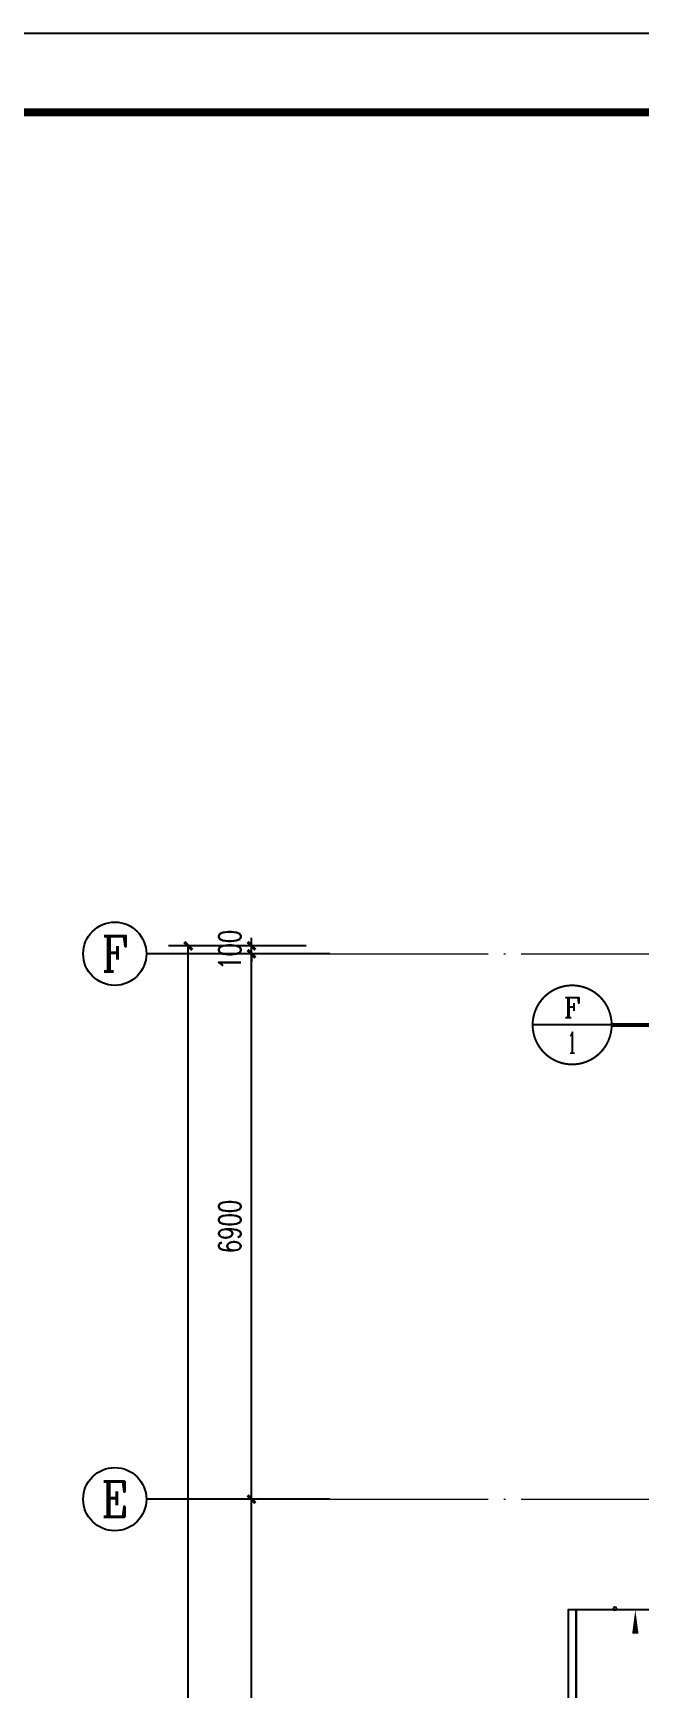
# Model space of a CAD drawing. Extents: x 1475400 to 1714963, y -629303 to -315532.
# Drawn here: x 1515812 to 1523491, y -375212 to -354266 of the extents above; entities that cross this region are included whole.
import ezdxf
from ezdxf.enums import TextEntityAlignment as Align

# ---------------------------------------------------------------- set-up
doc = ezdxf.new("R2010")
doc.units = 0
doc.header["$LTSCALE"] = 1000
doc.linetypes.add('DOTE', pattern=[2.42, 2, -0.2, 0.02, -0.2])
for name, color, linetype in [('A-ANNO-AXIS', 102, 'Continuous'), ('A-ANNO-IDEN', 3, 'Continuous'), ('AXIS', 3, 'Continuous'), ('AXIS_TEXT', 7, 'Continuous'), ('BTTK', 7, 'Continuous'), ('E2-楼梯、坡道', 52, 'Continuous'), ('P-WAST-IDEN', 21, 'Continuous'), ('PUB_TITLE', 4, 'Continuous'), ('公用-索引', 3, 'Continuous'), ('建筑底图', 7, 'Continuous')]:
    doc.layers.add(name, color=color, linetype=linetype)
doc.layers.add('DOTE', color=8, linetype='DOTE', lineweight=9)
doc.layers.add('P-WAST-PIPE', color=11, linetype='Continuous', lineweight=50)
doc.styles.add('_TCH_AXIS', font='COMPLEX', dxfattribs={"bigfont": 'GBCBIG'})
doc.styles.add('_TWT_CIRCLE', font='COMPLEX', dxfattribs={"width": 1.1, "height": 3, "bigfont": 'HZTXT'})
doc.styles.add('A_DIM_T3', font='SIMPLEX', dxfattribs={"width": 0.7, "bigfont": 'HZ'})
doc.styles.add('COMPLEX', font='COMPLEX')
doc.styles.add('HZ(TK)', font='geniso.shx', dxfattribs={"width": 0.9, "bigfont": 'hztxt.shx'})
doc.dimstyles.new('_TCH_ARCH&&100', dxfattribs={"dimtxt": 280, "dimasz": 100, "dimexe": 250, "dimexo": 300, "dimgap": 135, "dimtad": 1, "dimdec": 0, "dimzin": 0, "dimdsep": 46, "dimtxsty": 'A_DIM_T3', "dimblk": 'ARCHTICK', "dimcen": 0.09, "dimclrt": 7, "dimazin": 2, "dimtfac": 1, "dimtdec": 0, "dimtix": 1, "dimtmove": 2, "dimatfit": 3, "dimfxl": 150, "dimtolj": 1, "dimtzin": 0, "dimarcsym": 0})

# ---------------------------------------------------------------- blocks, each defined once
blk = doc.blocks.new('_ArchTick')
at = {"color": 0, "linetype": 'ByBlock', "const_width": 0.4}
blk.add_lwpolyline([(-0.5, -0.5), (0.5, 0.5)], dxfattribs=at)
blk = doc.blocks.new('*D283')
at = {"layer": 'A-ANNO-AXIS', "color": 0, "lineweight": -2, "transparency": 16777216}
for p, q in [((857674, -283615), (855931, -283615)), ((856181, -318615), (856181, -283615)), ((857674, -318615), (855931, -318615))]:
    blk.add_line(p, q, dxfattribs=at)
at = {"layer": 'Defpoints', "color": 0, "transparency": 16777216}
for p in [(856181, -283615), (857974, -283615), (857974, -318615)]:
    blk.add_point(p, dxfattribs=at)
at = {"layer": 'A-ANNO-AXIS', "color": 0, "lineweight": -2, "transparency": 16777216, "xscale": 100, "yscale": 100, "zscale": 100}
for p, rotation in [((856181, -283615), 90), ((856181, -318615), 270)]:
    blk.add_blockref('_ArchTick', p, dxfattribs=dict(at, rotation=rotation))
at = {"layer": 'A-ANNO-AXIS', "color": 7, "transparency": 16777216, "insert": (855906, -301115), "char_height": 280, "attachment_point": 5, "rotation": 90, "style": 'A_DIM_T3'}
blk.add_mtext('\\A1;35000', dxfattribs=at)
blk = doc.blocks.new('*D288')
at = {"layer": 'A-ANNO-AXIS', "color": 0, "lineweight": -2, "transparency": 16777216}
for p, q in [((857674, -290615), (856731, -290615)), ((856981, -297515), (856981, -290615)), ((857674, -297515), (856731, -297515))]:
    blk.add_line(p, q, dxfattribs=at)
at = {"layer": 'Defpoints', "color": 0, "transparency": 16777216}
for p in [(856981, -290615), (857974, -290615), (857974, -297515)]:
    blk.add_point(p, dxfattribs=at)
at = {"layer": 'A-ANNO-AXIS', "color": 0, "lineweight": -2, "transparency": 16777216, "xscale": 100, "yscale": 100, "zscale": 100}
for p, rotation in [((856981, -290615), 90), ((856981, -297515), 270)]:
    blk.add_blockref('_ArchTick', p, dxfattribs=dict(at, rotation=rotation))
at = {"layer": 'A-ANNO-AXIS', "color": 7, "transparency": 16777216, "insert": (856706, -294065), "char_height": 280, "attachment_point": 5, "rotation": 90, "style": 'A_DIM_T3'}
blk.add_mtext('\\A1;6900', dxfattribs=at)
blk = doc.blocks.new('*D289')
at = {"layer": 'A-ANNO-AXIS', "color": 0, "lineweight": -2, "transparency": 16777216}
for p, q in [((857674, -283715), (856731, -283715)), ((856981, -290615), (856981, -283715)), ((857674, -290615), (856731, -290615))]:
    blk.add_line(p, q, dxfattribs=at)
at = {"layer": 'Defpoints', "color": 0, "transparency": 16777216}
for p in [(856981, -283715), (857974, -283715), (857974, -290615)]:
    blk.add_point(p, dxfattribs=at)
at = {"layer": 'A-ANNO-AXIS', "color": 0, "lineweight": -2, "transparency": 16777216, "xscale": 100, "yscale": 100, "zscale": 100}
for p, rotation in [((856981, -283715), 90), ((856981, -290615), 270)]:
    blk.add_blockref('_ArchTick', p, dxfattribs=dict(at, rotation=rotation))
at = {"layer": 'A-ANNO-AXIS', "color": 7, "transparency": 16777216, "insert": (856706, -287165), "char_height": 280, "attachment_point": 5, "rotation": 90, "style": 'A_DIM_T3'}
blk.add_mtext('\\A1;6900', dxfattribs=at)
blk = doc.blocks.new('*D290')
at = {"layer": 'A-ANNO-AXIS', "color": 0, "lineweight": -2, "transparency": 16777216}
for p, q in [((857674, -283615), (856731, -283615)), ((856981, -283615), (856981, -283515)), ((856981, -283715), (856981, -283615)), ((857674, -283715), (856731, -283715)), ((856981, -283715), (856981, -283815))]:
    blk.add_line(p, q, dxfattribs=at)
at = {"layer": 'Defpoints', "color": 0, "transparency": 16777216}
for p in [(856981, -283615), (857974, -283615), (857974, -283715)]:
    blk.add_point(p, dxfattribs=at)
at = {"layer": 'A-ANNO-AXIS', "color": 0, "lineweight": -2, "transparency": 16777216, "xscale": 100, "yscale": 100, "zscale": 100}
for p, rotation in [((856981, -283615), 270), ((856981, -283715), 90)]:
    blk.add_blockref('_ArchTick', p, dxfattribs=dict(at, rotation=rotation))
at = {"layer": 'A-ANNO-AXIS', "color": 7, "transparency": 16777216, "insert": (856706, -283665), "char_height": 280, "attachment_point": 5, "rotation": 90, "style": 'A_DIM_T3'}
blk.add_mtext('\\A1;100', dxfattribs=at)
blk = doc.blocks.new('_AXISO')
blk.add_circle((0, 0), 0.5)
at = {"layer": 'AXIS_TEXT', "style": 'COMPLEX', "width": 1.041667}
blk.add_attdef('A', text='', height=0.56, dxfattribs=at).set_placement((-0.25, -0.28), (0.25, -0.28), align=Align.FIT)
blk = doc.blocks.new('vhtemplate_2019年新竖式图框_A1')
at = {"layer": 'PUB_TITLE', "color": 7}
blk.add_lwpolyline([(0, 594), (841, 594), (841, 0), (0, 0)], close=True, dxfattribs=at)
at = {"layer": 'PUB_TITLE', "const_width": 1}
blk.add_lwpolyline([(25, 10), (831, 10), (831, 584), (25, 584)], close=True, dxfattribs=at)
at = {"layer": 'BTTK', "color": 4, "style": 'HZ(TK)', "width": 0.9}
for tag, p in [('合作单位_001', (795.83, 509.44)), ('建设单位_001', (795.85, 207.44)), ('工程名称_001', (795.62, 174.44)), ('子项名称_001', (805.71, 157.94)), ('图纸名称_001', (795.45, 138.94))]:
    blk.add_attdef(tag, p, '', height=3.5, dxfattribs=at)
for tag, p in [('注册证书号', (808.5, 279)), ('注册印章号', (808.5, 271)), ('设计号', (806, 193)), ('图别', (789.75, 34)), ('图号', (822.25, 34)), ('版本号', (789.75, 26)), ('日期', (822.25, 26))]:
    blk.add_attdef(tag, text='', height=3.5, dxfattribs=at).set_placement(p, align=Align.MIDDLE)
blk = doc.blocks.new('sadsdfc')
at = {"layer": 'A-ANNO-IDEN'}
blk.add_lwpolyline([(861838.1, -297414.6, 0, 0, 0), (861838.1, -292014.6, 0, 80, 0), (861838.1, -292314.6, 0, 0, 0)], format="xyseb", dxfattribs=at)
at = {"layer": 'AXIS'}
for p, q in [((857973.7, -283714.6), (855650.7, -283714.6)), ((857973.7, -290614.6), (855650.7, -290614.6))]:
    blk.add_line(p, q, dxfattribs=at)
at = {"layer": 'DOTE'}
for p, q in [((857973.7, -283714.6), (908177.1, -283714.6)), ((857973.7, -290614.6), (908177.1, -290614.6))]:
    blk.add_line(p, q, dxfattribs=at)
at = {"layer": 'E2-楼梯、坡道'}
for points in [[(861088.1, -292014.6), (860988.1, -292014.6), (860988.1, -297414.6), (861088.1, -297414.6)], [(862588.1, -297414.6), (862588.1, -292014.6), (861088.1, -292014.6), (861088.1, -297414.6)]]:
    blk.add_lwpolyline(points, close=True, dxfattribs=at)
at = {"layer": '公用-索引', "color": 0}
blk.add_lwpolyline([(861599.5, -292000.1, 1), (861559.5, -292000.1, 1)], format="xyb", close=True, dxfattribs=at)
at = {"layer": 'AXIS'}
ref = blk.add_blockref('_AXISO', (855250.7, -283714.6), dxfattribs=dict(at, xscale=800, yscale=800, zscale=800))
ref.add_attrib('A', 'F', dxfattribs={"layer": 'AXIS_TEXT', "height": 445.4, "style": '_TCH_AXIS'}).set_placement((855081, -283937.3), (855420.4, -283937.3), align=Align.FIT)
ref = blk.add_blockref('_AXISO', (855250.7, -290614.6), dxfattribs=dict(at, xscale=800, yscale=800, zscale=800))
ref.add_attrib('A', 'E', dxfattribs={"layer": 'AXIS_TEXT', "height": 445.4, "style": '_TCH_AXIS'}).set_placement((855081, -290837.3), (855420.4, -290837.3), align=Align.FIT)
at = {"layer": 'A-ANNO-AXIS'}
for p1, p2, distance, picture, middle in [((857973.7, -283714.6), (857973.7, -283614.6), 992.8, '*D290', (856705.9, -283664.6)), ((857973.7, -318614.6), (857973.7, -283614.6), 1792.8, '*D283', (855905.9, -301114.6)), ((857973.7, -290614.6), (857973.7, -283714.6), 992.8, '*D289', (856705.9, -287164.6)), ((857973.7, -297514.6), (857973.7, -290614.6), 992.8, '*D288', (856705.9, -294064.6))]:
    dim = blk.add_aligned_dim(p1=p1, p2=p2, distance=distance, dimstyle='_TCH_ARCH&&100', dxfattribs=at)
    dim.commit()
    dim.dimension.update_dxf_attribs({"geometry": picture, "text_midpoint": middle})

msp = doc.modelspace()

# ---------------------------------------------------------------- linework, layer by layer
at = {"layer": 'P-WAST-IDEN'}
msp.add_line((1523133.8, -366812.2), (1522133.8, -366812.2), dxfattribs=at)
at = {"layer": 'P-WAST-IDEN', "const_width": 25}
msp.add_lwpolyline([(1523133.8, -366812.2, 1), (1522133.8, -366812.2, 1)], format="xyb", close=True, dxfattribs=at)
at = {"layer": 'P-WAST-PIPE', "const_width": 50}
msp.add_lwpolyline([(1526067.6, -366812.2), (1523133.8, -366812.2)], dxfattribs=at)

# ---------------------------------------------------------------- block references
at = {"xscale": 100.1, "yscale": 100.1, "zscale": 100.1}
msp.add_blockref('vhtemplate_2019年新竖式图框_A1', (1497262.7, -413725), dxfattribs=at)
at = {"layer": '建筑底图'}
msp.add_blockref('sadsdfc', (661595.2, -82197.6), dxfattribs=at)

# ---------------------------------------------------------------- texts
at = {"layer": 'P-WAST-IDEN', "color": 7, "style": '_TWT_CIRCLE'}
for s, height, p, p2 in [('F', 254.9, (1522527, -366718.8), (1522740.6, -366718.8)), ('1', 266.7, (1522570.9, -367170.6), (1522696.6, -367170.6))]:
    msp.add_text(s, height=height, dxfattribs=at).set_placement(p, p2, align=Align.FIT)

doc.saveas('drawing.dxf')
